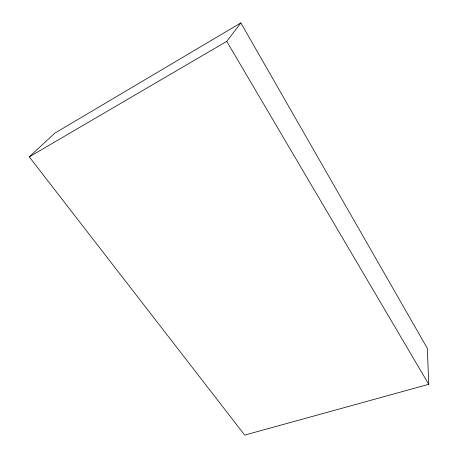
<?xml version="1.0" encoding="UTF-8"?>
<svg xmlns="http://www.w3.org/2000/svg" width="458" height="458" viewBox="0 0 458 458"><rect width="100%" height="100%" fill="white"/><g stroke="black" fill="none" stroke-linecap="round" stroke-linejoin="round"><path stroke-width="0.69" d="M29.266 156.871L226.75 41.369L240.851 22.9L427.343 348.355L428.734 384.314L244.709 435.1L29.266 156.871L54.645 133.267L240.851 22.9M226.75 41.369L428.734 384.314"/></g></svg>
